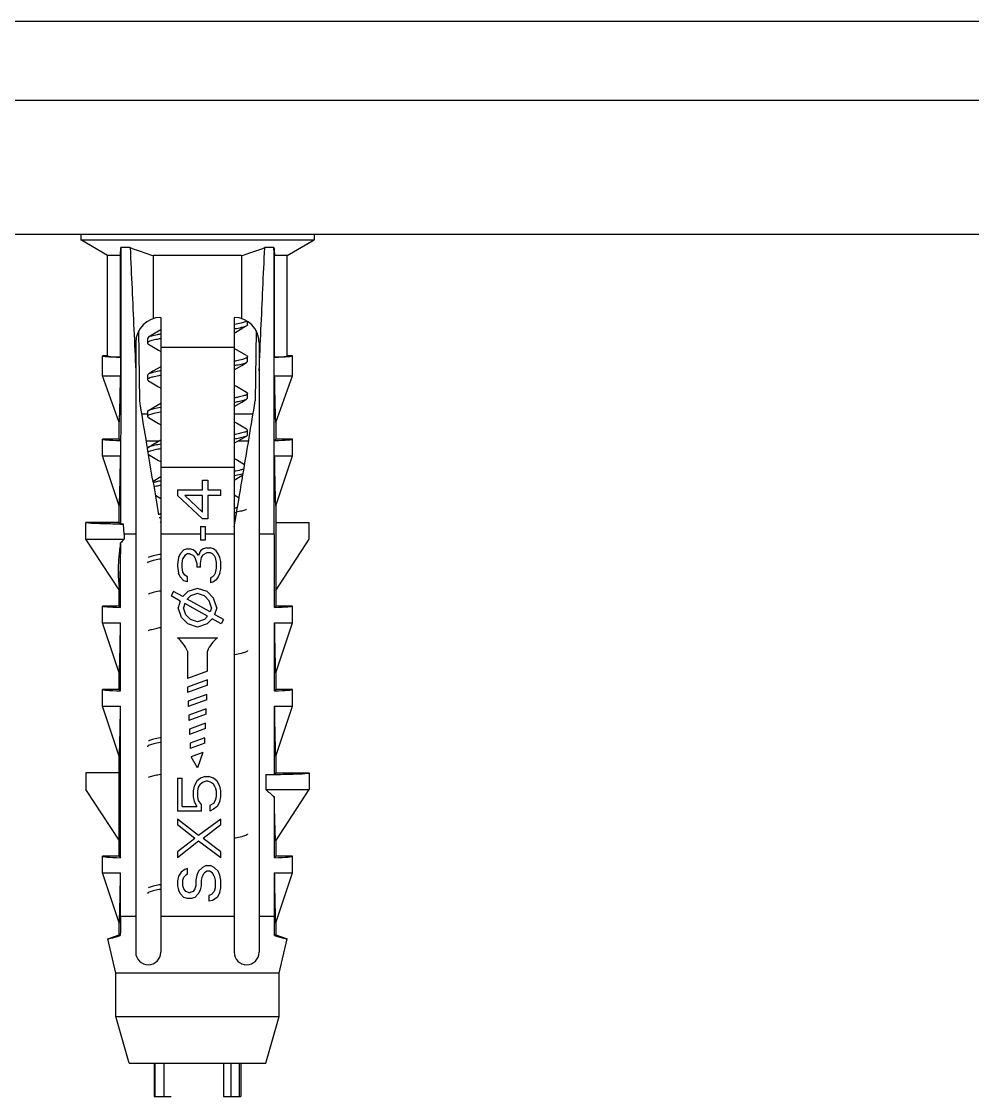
# Model space of a CAD drawing. Header units: inches. Extents: x 1964 to 3446, y -1690 to -1141.
# Drawn here: x 2528.87 to 2557.39, y -1503.95 to -1471.73 of the extents above; entities that cross this region are included whole.
import ezdxf

# ---------------------------------------------------------------- set-up
doc = ezdxf.new("R2010")
doc.units = ezdxf.units.IN
doc.header["$MEASUREMENT"] = 0
doc.layers.get('0').update_dxf_attribs({"linetype": 'CONTINUOUS'})

msp = doc.modelspace()

# ---------------------------------------------------------------- linework, layer by layer
at = {"color": 7, "linetype": 'Continuous'}
for p, q in [((2596.827, -1471.727), (2471.473, -1471.727)), ((2600.322, -1474.096), (2467.978, -1474.096)), ((2489.36, -1478.096), (2578.94, -1478.096)), ((2530.65, -1478.096), (2530.65, -1478.266)), ((2537.65, -1478.096), (2537.65, -1478.266)), ((2531.455, -1478.743), (2530.65, -1478.266)), ((2530.65, -1478.266), (2537.65, -1478.266)), ((2532.133, -1478.505), (2531.854, -1478.505)), ((2536.446, -1478.505), (2536.167, -1478.505)), ((2536.845, -1478.743), (2537.65, -1478.266)), ((2531.836, -1478.743), (2531.455, -1478.743)), ((2531.455, -1481.746), (2531.455, -1478.743)), ((2531.836, -1478.743), (2531.836, -1481.782)), ((2535.47, -1478.743), (2532.83, -1478.743)), ((2532.83, -1480.629), (2532.83, -1478.743)), ((2535.47, -1478.743), (2535.47, -1480.629)), ((2536.845, -1478.743), (2536.464, -1478.743)), ((2536.464, -1481.782), (2536.464, -1478.743)), ((2536.845, -1481.746), (2536.845, -1478.743)), ((2533.05, -1480.596), (2533.05, -1499.621)), ((2535.25, -1480.596), (2535.25, -1499.621)), ((2535.65, -1480.815), (2535.65, -1480.713)), ((2532.418, -1483.096), (2532.393, -1480.984)), ((2535.907, -1480.984), (2535.882, -1483.096)), ((2532.3, -1481.346), (2532.3, -1499.621)), ((2532.68, -1481.192), (2532.65, -1481.227)), ((2532.65, -1481.227), (2532.65, -1481.365)), ((2532.68, -1481.4), (2532.984, -1481.58)), ((2536, -1481.346), (2536, -1499.621)), ((2531.455, -1481.746), (2531.3, -1481.746)), ((2531.3, -1482.346), (2531.3, -1481.746)), ((2532.984, -1481.58), (2533.05, -1481.619)), ((2535.25, -1481.496), (2533.05, -1481.496)), ((2535.319, -1481.564), (2535.25, -1481.523)), ((2535.62, -1481.742), (2535.319, -1481.564)), ((2535.62, -1481.742), (2535.65, -1481.777)), ((2537, -1481.746), (2536.845, -1481.746)), ((2537, -1482.346), (2537, -1481.746)), ((2531.836, -1481.782), (2531.844, -1481.79)), ((2531.844, -1481.79), (2531.844, -1482.346)), ((2535.65, -1481.915), (2535.62, -1481.95)), ((2535.65, -1481.915), (2535.65, -1481.777)), ((2536.464, -1481.782), (2536.456, -1481.79)), ((2536.456, -1482.346), (2536.456, -1481.79)), ((2531.3, -1482.346), (2531.844, -1482.346)), ((2531.8, -1483.746), (2531.3, -1482.346)), ((2532.68, -1482.292), (2532.65, -1482.327)), ((2532.65, -1482.327), (2532.65, -1482.465)), ((2536.456, -1482.346), (2537, -1482.346)), ((2536.5, -1483.746), (2537, -1482.346)), ((2532.65, -1482.465), (2532.68, -1482.5)), ((2532.68, -1482.5), (2532.984, -1482.68)), ((2532.984, -1482.68), (2533.05, -1482.719)), ((2535.319, -1482.664), (2535.25, -1482.623)), ((2535.62, -1482.842), (2535.319, -1482.664)), ((2535.65, -1483.015), (2535.62, -1483.05)), ((2535.65, -1483.015), (2535.65, -1482.877)), ((2532.65, -1483.496), (2532.484, -1483.496)), ((2532.65, -1483.427), (2532.65, -1483.565)), ((2532.68, -1483.6), (2532.984, -1483.78)), ((2535.816, -1483.496), (2535.25, -1483.496)), ((2531.8, -1484.246), (2531.8, -1483.746)), ((2532.984, -1483.78), (2533.05, -1483.819)), ((2535.319, -1483.764), (2535.25, -1483.723)), ((2535.62, -1483.942), (2535.319, -1483.764)), ((2535.65, -1484.115), (2535.65, -1483.977)), ((2536.5, -1483.746), (2536.5, -1484.246)), ((2531.8, -1484.246), (2531.3, -1484.246)), ((2531.3, -1484.746), (2531.3, -1484.246)), ((2531.8, -1484.246), (2531.844, -1484.29)), ((2531.844, -1484.29), (2531.844, -1484.746)), ((2532.616, -1484.296), (2533.011, -1484.296)), ((2535.373, -1484.296), (2535.684, -1484.296)), ((2536.456, -1484.29), (2536.5, -1484.246)), ((2536.456, -1484.746), (2536.456, -1484.29)), ((2537, -1484.246), (2536.5, -1484.246)), ((2537, -1484.746), (2537, -1484.246)), ((2532.654, -1484.527), (2532.649, -1484.497)), ((2531.3, -1484.746), (2531.844, -1484.746)), ((2531.8, -1486.246), (2531.3, -1484.746)), ((2532.683, -1484.702), (2532.984, -1484.88)), ((2532.984, -1484.88), (2533.05, -1484.919)), ((2535.319, -1484.864), (2535.25, -1484.823)), ((2535.565, -1485.01), (2535.319, -1484.864)), ((2536.456, -1484.746), (2537, -1484.746)), ((2536.5, -1486.246), (2537, -1484.746)), ((2535.25, -1485.096), (2533.05, -1485.096)), ((2533.05, -1485.373), (2532.818, -1485.511)), ((2534.297, -1485.472), (2534.463, -1485.472)), ((2534.297, -1485.762), (2534.297, -1485.472)), ((2534.463, -1485.472), (2534.463, -1485.762)), ((2532.888, -1485.923), (2533.05, -1486.019)), ((2533.55, -1485.762), (2534.297, -1485.762)), ((2533.55, -1485.762), (2533.55, -1485.937)), ((2534.297, -1486.633), (2533.55, -1485.937)), ((2534.297, -1485.937), (2533.771, -1485.937)), ((2534.297, -1486.43), (2533.771, -1485.937)), ((2534.297, -1486.43), (2534.297, -1485.937)), ((2534.463, -1485.762), (2534.85, -1485.762)), ((2534.85, -1485.937), (2534.463, -1485.937)), ((2534.463, -1485.937), (2534.463, -1486.633)), ((2534.85, -1485.937), (2534.85, -1485.762)), ((2535.397, -1486.01), (2535.25, -1485.923)), ((2531.8, -1486.746), (2531.8, -1486.246)), ((2536.5, -1486.246), (2536.5, -1489.246)), ((2533.05, -1486.473), (2532.988, -1486.51)), ((2535.25, -1486.869), (2535.308, -1486.535)), ((2535.25, -1486.569), (2535.307, -1486.535)), ((2531.8, -1486.746), (2530.8, -1486.746)), ((2530.8, -1487.246), (2530.8, -1486.746)), ((2531.844, -1486.79), (2531.8, -1486.746)), ((2531.948, -1487.096), (2531.929, -1486.793)), ((2534.241, -1486.865), (2534.38, -1486.865)), ((2534.241, -1486.865), (2534.241, -1487.271)), ((2534.463, -1486.633), (2534.297, -1486.633)), ((2534.38, -1486.865), (2534.38, -1487.271)), ((2536.5, -1486.746), (2537.5, -1486.746)), ((2537.5, -1487.246), (2537.5, -1486.746)), ((2532.3, -1487.096), (2531.948, -1487.096)), ((2531.948, -1487.096), (2531.948, -1487.246)), ((2534.241, -1487.096), (2533.05, -1487.096)), ((2535.25, -1487.096), (2534.38, -1487.096)), ((2536.456, -1487.096), (2536, -1487.096)), ((2536.456, -1487.096), (2536.456, -1489.29)), ((2530.8, -1487.246), (2531.948, -1487.246)), ((2531.8, -1488.764), (2530.8, -1487.246)), ((2531.844, -1487.355), (2531.843, -1487.395)), ((2531.844, -1489.29), (2531.844, -1487.355)), ((2533.854, -1487.533), (2533.744, -1487.562)), ((2533.854, -1487.533), (2533.91, -1487.533)), ((2534.02, -1487.562), (2533.91, -1487.533)), ((2534.38, -1487.271), (2534.241, -1487.271)), ((2534.324, -1487.533), (2534.241, -1487.591)), ((2534.435, -1487.504), (2534.324, -1487.533)), ((2534.435, -1487.504), (2534.546, -1487.504)), ((2534.629, -1487.533), (2534.546, -1487.504)), ((2534.712, -1487.591), (2534.629, -1487.533)), ((2536.5, -1488.783), (2537.5, -1487.246)), ((2533.578, -1487.794), (2533.55, -1487.997)), ((2533.633, -1487.678), (2533.578, -1487.794)), ((2533.744, -1487.562), (2533.633, -1487.678)), ((2533.688, -1487.968), (2533.716, -1487.823)), ((2533.771, -1487.736), (2533.716, -1487.823)), ((2533.854, -1487.678), (2533.771, -1487.736)), ((2533.91, -1487.678), (2533.854, -1487.678)), ((2534.02, -1487.736), (2533.91, -1487.678)), ((2534.103, -1487.62), (2534.02, -1487.562)), ((2534.02, -1487.736), (2534.075, -1487.794)), ((2534.075, -1487.794), (2534.131, -1487.968)), ((2534.186, -1487.736), (2534.103, -1487.62)), ((2534.241, -1487.591), (2534.186, -1487.736)), ((2534.241, -1487.968), (2534.269, -1487.794)), ((2534.269, -1487.794), (2534.324, -1487.707)), ((2534.435, -1487.649), (2534.324, -1487.707)), ((2534.546, -1487.649), (2534.435, -1487.649)), ((2534.601, -1487.678), (2534.546, -1487.649)), ((2534.656, -1487.736), (2534.601, -1487.678)), ((2534.656, -1487.736), (2534.684, -1487.794)), ((2534.684, -1487.794), (2534.712, -1487.939)), ((2534.767, -1487.678), (2534.712, -1487.591)), ((2534.822, -1487.794), (2534.767, -1487.678)), ((2534.85, -1487.91), (2534.822, -1487.794)), ((2533.55, -1487.997), (2533.55, -1488.055)), ((2533.55, -1488.055), (2533.578, -1488.258)), ((2533.688, -1488.084), (2533.688, -1487.968)), ((2533.716, -1488.229), (2533.688, -1488.084)), ((2534.131, -1487.968), (2534.131, -1488.084)), ((2534.241, -1488.084), (2534.131, -1488.084)), ((2534.241, -1488.084), (2534.241, -1487.968)), ((2534.712, -1488.113), (2534.684, -1488.258)), ((2534.712, -1487.939), (2534.712, -1488.113)), ((2534.822, -1488.258), (2534.85, -1488.142)), ((2534.85, -1488.142), (2534.85, -1487.91)), ((2533.633, -1488.374), (2533.578, -1488.258)), ((2533.744, -1488.49), (2533.633, -1488.374)), ((2533.771, -1488.316), (2533.716, -1488.229)), ((2533.854, -1488.519), (2533.744, -1488.49)), ((2533.854, -1488.374), (2533.771, -1488.316)), ((2533.854, -1488.519), (2533.854, -1488.374)), ((2534.601, -1488.374), (2534.546, -1488.403)), ((2534.546, -1488.403), (2534.546, -1488.548)), ((2534.629, -1488.519), (2534.546, -1488.548)), ((2534.656, -1488.316), (2534.601, -1488.374)), ((2534.712, -1488.461), (2534.629, -1488.519)), ((2534.684, -1488.258), (2534.656, -1488.316)), ((2534.767, -1488.374), (2534.712, -1488.461)), ((2534.822, -1488.258), (2534.767, -1488.374)), ((2531.8, -1489.246), (2531.8, -1488.764)), ((2533.436, -1488.814), (2533.364, -1488.945)), ((2533.708, -1488.965), (2533.436, -1488.814)), ((2533.859, -1488.814), (2533.708, -1488.965)), ((2534.15, -1488.717), (2533.859, -1488.814)), ((2534.44, -1488.814), (2534.15, -1488.717)), ((2534.632, -1489.006), (2534.44, -1488.814)), ((2533.637, -1489.097), (2533.364, -1488.945)), ((2533.637, -1489.097), (2533.571, -1489.296)), ((2533.94, -1488.945), (2533.845, -1489.041)), ((2534.529, -1489.421), (2533.845, -1489.041)), ((2534.15, -1488.875), (2533.94, -1488.945)), ((2534.359, -1488.945), (2534.15, -1488.875)), ((2534.501, -1489.087), (2534.359, -1488.945)), ((2534.571, -1489.296), (2534.501, -1489.087)), ((2534.729, -1489.296), (2534.632, -1489.006)), ((2531.8, -1489.246), (2531.3, -1489.246)), ((2531.3, -1489.746), (2531.3, -1489.246)), ((2531.8, -1489.246), (2531.844, -1489.29)), ((2533.668, -1489.587), (2533.571, -1489.296)), ((2533.771, -1489.171), (2533.729, -1489.296)), ((2533.799, -1489.506), (2533.729, -1489.296)), ((2534.455, -1489.551), (2533.771, -1489.171)), ((2534.571, -1489.296), (2534.529, -1489.421)), ((2534.729, -1489.296), (2534.663, -1489.495)), ((2536.456, -1489.29), (2536.5, -1489.246)), ((2537, -1489.246), (2536.5, -1489.246)), ((2537, -1489.746), (2537, -1489.246)), ((2531.3, -1489.746), (2531.844, -1489.746)), ((2531.8, -1491.246), (2531.3, -1489.746)), ((2531.844, -1491.79), (2531.844, -1489.746)), ((2533.859, -1489.778), (2533.668, -1489.587)), ((2533.94, -1489.647), (2533.799, -1489.506)), ((2534.15, -1489.875), (2533.859, -1489.778)), ((2534.15, -1489.717), (2533.94, -1489.647)), ((2534.359, -1489.647), (2534.15, -1489.717)), ((2534.44, -1489.778), (2534.15, -1489.875)), ((2534.455, -1489.551), (2534.359, -1489.647)), ((2534.592, -1489.627), (2534.44, -1489.778)), ((2534.864, -1489.778), (2534.592, -1489.627)), ((2534.936, -1489.647), (2534.663, -1489.495)), ((2534.936, -1489.647), (2534.864, -1489.778)), ((2536.456, -1489.746), (2537, -1489.746)), ((2536.456, -1489.746), (2536.456, -1491.79)), ((2536.5, -1491.246), (2537, -1489.746)), ((2533.55, -1490.196), (2534.75, -1490.196)), ((2533.85, -1490.596), (2533.85, -1491.414)), ((2534.45, -1491.196), (2534.45, -1490.596)), ((2531.8, -1491.746), (2531.8, -1491.246)), ((2534.45, -1491.196), (2533.85, -1491.414)), ((2536.5, -1491.246), (2536.5, -1491.746)), ((2531.8, -1491.746), (2531.3, -1491.746)), ((2531.3, -1492.246), (2531.3, -1491.746)), ((2531.8, -1491.746), (2531.844, -1491.79)), ((2534.45, -1491.462), (2533.85, -1491.68)), ((2534.45, -1491.622), (2533.85, -1491.84)), ((2533.85, -1491.68), (2533.85, -1491.84)), ((2534.45, -1491.622), (2534.45, -1491.462)), ((2536.456, -1491.79), (2536.5, -1491.746)), ((2537, -1491.746), (2536.5, -1491.746)), ((2537, -1492.246), (2537, -1491.746)), ((2534.43, -1491.895), (2533.87, -1492.099)), ((2534.43, -1492.055), (2533.87, -1492.258)), ((2534.43, -1492.055), (2534.43, -1491.895)), ((2531.3, -1492.246), (2531.844, -1492.246)), ((2531.8, -1493.746), (2531.3, -1492.246)), ((2531.844, -1496.79), (2531.844, -1492.246)), ((2533.87, -1492.099), (2533.87, -1492.258)), ((2534.41, -1492.328), (2533.89, -1492.517)), ((2534.41, -1492.488), (2534.41, -1492.328)), ((2536.456, -1492.246), (2537, -1492.246)), ((2536.456, -1492.246), (2536.456, -1494.29)), ((2536.5, -1493.746), (2537, -1492.246)), ((2534.41, -1492.488), (2533.89, -1492.677)), ((2533.89, -1492.517), (2533.89, -1492.677)), ((2534.39, -1492.761), (2533.91, -1492.936)), ((2534.39, -1492.921), (2533.91, -1493.095)), ((2533.91, -1492.936), (2533.91, -1493.095)), ((2534.39, -1492.921), (2534.39, -1492.761)), ((2534.37, -1493.194), (2533.93, -1493.354)), ((2534.37, -1493.354), (2533.93, -1493.514)), ((2533.93, -1493.354), (2533.93, -1493.514)), ((2534.37, -1493.354), (2534.37, -1493.194)), ((2534.316, -1493.639), (2533.961, -1493.768)), ((2534.316, -1493.639), (2534.15, -1494.096)), ((2531.8, -1496.746), (2531.8, -1493.746)), ((2534.15, -1494.096), (2533.961, -1493.768)), ((2536.5, -1493.746), (2536.5, -1494.246)), ((2531.8, -1494.246), (2530.8, -1494.246)), ((2530.8, -1494.246), (2530.8, -1494.746)), ((2536.198, -1494.298), (2536.198, -1494.746)), ((2536.456, -1494.29), (2536.5, -1494.246)), ((2536.5, -1494.246), (2537.5, -1494.246)), ((2537.5, -1494.246), (2537.5, -1494.746)), ((2533.55, -1494.41), (2533.688, -1494.41)), ((2533.55, -1494.41), (2533.55, -1495.397)), ((2533.688, -1495.252), (2533.688, -1494.41)), ((2534.048, -1494.643), (2534.02, -1494.788)), ((2534.131, -1494.498), (2534.048, -1494.643)), ((2534.241, -1494.41), (2534.131, -1494.498)), ((2534.186, -1494.672), (2534.241, -1494.585)), ((2534.38, -1494.352), (2534.241, -1494.41)), ((2534.324, -1494.527), (2534.241, -1494.585)), ((2534.407, -1494.498), (2534.324, -1494.527)), ((2534.38, -1494.352), (2534.49, -1494.352)), ((2534.463, -1494.498), (2534.407, -1494.498)), ((2534.546, -1494.527), (2534.463, -1494.498)), ((2534.629, -1494.41), (2534.49, -1494.352)), ((2534.629, -1494.585), (2534.546, -1494.527)), ((2534.739, -1494.498), (2534.629, -1494.41)), ((2534.684, -1494.672), (2534.629, -1494.585)), ((2534.822, -1494.643), (2534.739, -1494.498)), ((2534.85, -1494.788), (2534.822, -1494.643)), ((2531.8, -1496.264), (2530.8, -1494.746)), ((2534.02, -1494.788), (2534.02, -1494.962)), ((2534.02, -1494.962), (2534.048, -1495.107)), ((2534.158, -1494.788), (2534.186, -1494.672)), ((2534.158, -1494.962), (2534.158, -1494.788)), ((2534.186, -1495.078), (2534.158, -1494.962)), ((2534.684, -1494.672), (2534.712, -1494.788)), ((2534.712, -1494.962), (2534.684, -1495.078)), ((2534.712, -1494.788), (2534.712, -1494.962)), ((2534.822, -1495.107), (2534.85, -1494.962)), ((2534.85, -1494.962), (2534.85, -1494.788)), ((2536.198, -1494.746), (2537.5, -1494.746)), ((2536.5, -1496.283), (2537.5, -1494.746)), ((2533.688, -1495.252), (2534.131, -1495.252)), ((2534.048, -1495.107), (2534.131, -1495.252)), ((2534.269, -1495.194), (2534.186, -1495.078)), ((2534.269, -1495.397), (2534.269, -1495.194)), ((2534.629, -1495.165), (2534.518, -1495.223)), ((2534.518, -1495.223), (2534.518, -1495.397)), ((2534.684, -1495.078), (2534.629, -1495.165)), ((2534.739, -1495.252), (2534.629, -1495.339)), ((2534.822, -1495.107), (2534.739, -1495.252)), ((2536.456, -1494.972), (2536.456, -1496.79)), ((2534.269, -1495.397), (2533.55, -1495.397)), ((2534.629, -1495.339), (2534.518, -1495.397)), ((2534.186, -1496.123), (2533.55, -1495.629)), ((2533.55, -1495.629), (2533.55, -1495.803)), ((2534.075, -1496.21), (2533.55, -1495.803)), ((2534.85, -1495.629), (2534.186, -1496.123)), ((2534.85, -1495.803), (2534.324, -1496.21)), ((2534.85, -1495.803), (2534.85, -1495.629)), ((2534.075, -1496.21), (2533.55, -1496.616)), ((2534.85, -1496.616), (2534.324, -1496.21)), ((2534.186, -1496.297), (2533.55, -1496.79)), ((2534.85, -1496.79), (2534.186, -1496.297)), ((2536.5, -1496.283), (2536.5, -1496.746)), ((2531.8, -1496.746), (2531.3, -1496.746)), ((2531.3, -1497.246), (2531.3, -1496.746)), ((2531.8, -1496.746), (2531.844, -1496.79)), ((2533.55, -1496.616), (2533.55, -1496.79)), ((2534.85, -1496.79), (2534.85, -1496.616)), ((2536.5, -1496.746), (2536.456, -1496.79)), ((2537, -1496.746), (2536.5, -1496.746)), ((2537, -1497.246), (2537, -1496.746)), ((2533.771, -1497.138), (2533.661, -1497.225)), ((2533.854, -1497.109), (2533.771, -1497.138)), ((2533.854, -1497.283), (2533.854, -1497.109)), ((2534.186, -1497.196), (2534.131, -1497.312)), ((2534.297, -1497.08), (2534.186, -1497.196)), ((2534.407, -1497.022), (2534.297, -1497.08)), ((2534.435, -1497.196), (2534.352, -1497.254)), ((2534.407, -1497.022), (2534.546, -1497.022)), ((2534.518, -1497.196), (2534.435, -1497.196)), ((2534.601, -1497.254), (2534.518, -1497.196)), ((2534.656, -1497.08), (2534.546, -1497.022)), ((2534.767, -1497.196), (2534.656, -1497.08)), ((2534.822, -1497.312), (2534.767, -1497.196)), ((2531.3, -1497.246), (2531.844, -1497.246)), ((2531.8, -1498.746), (2531.3, -1497.246)), ((2531.844, -1498.546), (2531.844, -1497.246)), ((2533.578, -1497.342), (2533.55, -1497.487)), ((2533.55, -1497.487), (2533.55, -1497.632)), ((2533.661, -1497.225), (2533.578, -1497.342)), ((2533.716, -1497.458), (2533.744, -1497.371)), ((2533.716, -1497.632), (2533.716, -1497.458)), ((2533.799, -1497.312), (2533.744, -1497.371)), ((2533.854, -1497.283), (2533.799, -1497.312)), ((2534.131, -1497.312), (2534.103, -1497.458)), ((2534.103, -1497.458), (2534.103, -1497.632)), ((2534.269, -1497.458), (2534.297, -1497.342)), ((2534.269, -1497.632), (2534.269, -1497.458)), ((2534.297, -1497.342), (2534.352, -1497.254)), ((2534.656, -1497.342), (2534.601, -1497.254)), ((2534.656, -1497.342), (2534.684, -1497.458)), ((2534.684, -1497.458), (2534.684, -1497.69)), ((2534.85, -1497.458), (2534.822, -1497.312)), ((2534.85, -1497.69), (2534.85, -1497.458)), ((2536.456, -1497.246), (2537, -1497.246)), ((2536.456, -1497.246), (2536.456, -1498.546)), ((2536.5, -1498.746), (2537, -1497.246)), ((2533.55, -1497.632), (2533.578, -1497.748)), ((2533.633, -1497.864), (2533.578, -1497.748)), ((2533.744, -1497.98), (2533.633, -1497.864)), ((2533.744, -1497.719), (2533.716, -1497.632)), ((2533.799, -1497.806), (2533.744, -1497.719)), ((2533.882, -1497.835), (2533.799, -1497.806)), ((2533.882, -1497.835), (2533.937, -1497.835)), ((2534.02, -1497.806), (2533.937, -1497.835)), ((2534.075, -1497.719), (2534.02, -1497.806)), ((2534.103, -1497.632), (2534.075, -1497.719)), ((2534.075, -1497.98), (2534.186, -1497.864)), ((2534.186, -1497.864), (2534.241, -1497.748)), ((2534.241, -1497.748), (2534.269, -1497.632)), ((2534.656, -1497.806), (2534.573, -1497.893)), ((2534.684, -1497.69), (2534.656, -1497.806)), ((2534.822, -1497.835), (2534.739, -1497.98)), ((2534.822, -1497.835), (2534.85, -1497.69)), ((2533.854, -1498.009), (2533.744, -1497.98)), ((2533.965, -1498.009), (2533.854, -1498.009)), ((2534.075, -1497.98), (2533.965, -1498.009)), ((2534.573, -1497.893), (2534.49, -1497.922)), ((2534.49, -1497.922), (2534.49, -1498.096)), ((2534.601, -1498.067), (2534.49, -1498.096)), ((2534.739, -1497.98), (2534.601, -1498.067)), ((2531.8, -1499.096), (2531.8, -1498.746)), ((2531.844, -1498.546), (2532.3, -1498.546)), ((2533.05, -1498.546), (2535.25, -1498.546)), ((2536, -1498.546), (2536.456, -1498.546)), ((2536.5, -1498.746), (2536.5, -1499.096)), ((2531.459, -1499.22), (2531.8, -1499.096)), ((2531.8, -1499.096), (2531.837, -1499.122)), ((2536.5, -1499.096), (2536.463, -1499.122)), ((2536.5, -1499.096), (2536.841, -1499.22)), ((2531.7, -1500.246), (2531.459, -1499.22)), ((2536.6, -1500.246), (2536.841, -1499.22)), ((2536.6, -1500.246), (2531.7, -1500.246)), ((2531.7, -1501.546), (2531.7, -1500.246)), ((2536.6, -1501.546), (2536.6, -1500.246)), ((2531.7, -1501.546), (2536.6, -1501.546)), ((2532.1, -1502.946), (2531.7, -1501.546)), ((2536.2, -1502.946), (2536.6, -1501.546)), ((2532.1, -1502.946), (2536.2, -1502.946)), ((2532.85, -1502.946), (2532.85, -1503.946)), ((2532.886, -1503.946), (2532.886, -1502.946)), ((2533.138, -1502.946), (2533.138, -1503.946)), ((2534.936, -1502.946), (2534.936, -1503.946)), ((2535.162, -1503.946), (2535.162, -1502.946)), ((2535.414, -1503.946), (2535.414, -1502.946)), ((2535.45, -1502.946), (2535.45, -1503.946)), ((2532.85, -1503.946), (2533.364, -1503.946)), ((2534.936, -1503.946), (2535.45, -1503.946))]:
    msp.add_line(p, q, dxfattribs=at)
for points in [[(2533.05, -1480.973), (2532.817, -1481.111), (2532.68, -1481.192)], [(2535.25, -1481.069), (2535.48, -1480.933), (2535.62, -1480.85)], [(2533.05, -1482.073), (2532.817, -1482.211), (2532.68, -1482.292)], [(2535.25, -1482.169), (2535.48, -1482.033), (2535.62, -1481.95)], [(2533.05, -1483.173), (2532.817, -1483.311), (2532.68, -1483.392)], [(2535.25, -1483.269), (2535.48, -1483.133), (2535.62, -1483.05)], [(2533.05, -1484.273), (2532.817, -1484.411), (2532.68, -1484.492)], [(2535.25, -1484.369), (2535.48, -1484.233), (2535.62, -1484.15)], [(2535.25, -1485.469), (2535.48, -1485.333), (2535.515, -1485.312)]]:
    msp.add_lwpolyline(points, dxfattribs=at)
for centre, radius, start, end in [((2533.05, -1481.346), 0.75, 90, 180), ((2535.25, -1481.346), 0.75, 0, 90), ((1812.12, -1364.27), 733.452, 350.501001, 350.676461), ((2870.134, -1428.815), 342.048, 189.54099, 189.71076), ((2216.084, -1431.847), 323.875, 350.27864, 350.49809), ((2534.529, -1482.152), 4.218, 279.843, 281.2223), ((2534.523, -1482.254), 4.254, 279.8458, 280.8758), ((2532.724, -1462.102), 24.704, 267.9588, 268.1566), ((2533.568, -1489.6), 3.048, 99.7827, 100.6497), ((2533.598, -1489.908), 3.221, 99.7944, 100.2039), ((2537.83, -1492.984), 8.217, 135.7089, 136.7577), ((2532.925, -1490.977), 1, 22.3924, 51.3474), ((2535.375, -1490.977), 1, 128.6526, 157.6076), ((2535.402, -1464.598), 29.71, 271.5363, 272.0341), ((2529.825, -1502.272), 9.862, 47.7459, 49.7395), ((2532.675, -1499.621), 0.375, 180, 360), ((2534.925, -1498.352), 1.3, 284.3807, 284.4996), ((2534.963, -1498.497), 1.149, 284.4735, 285.9299), ((2535.625, -1499.621), 0.375, 180, 0)]:
    msp.add_arc(centre, radius, start, end, dxfattribs=at)
for centre, major_axis, ratio, start_param, end_param in [((2534.15, -1481.746), (2.85, 0), 0.026186, -3.141593, -2.513544), ((2534.15, -1481.746), (2.695, 0), 0.026186, -3.141593, -2.603105), ((2534.15, -1481.746), (2.85, 0), 0.026186, -0.628049, 0), ((2534.15, -1481.746), (2.695, 0), 0.026186, -0.538487, 0), ((2534.15, -1484.246), (2.85, 0), 0.026186, -3.141593, -2.513544), ((2534.15, -1484.246), (2.85, 0), 0.026186, -0.628049, 0), ((2534.15, -1489.246), (2.85, 0), 0.026186, -3.141593, -2.513544), ((2534.15, -1489.246), (2.85, 0), 0.026186, -0.628049, 0), ((2534.15, -1491.746), (2.85, 0), 0.026186, -3.141593, -2.513544), ((2534.15, -1491.746), (2.85, 0), 0.026186, -0.628049, 0), ((2534.15, -1496.746), (2.85, 0), 0.026186, -3.141593, -2.513544), ((2534.15, -1496.746), (2.85, 0), 0.026186, -0.628049, 0), ((2534.402, -1498.148), (2.943, 1.072), 0.024515, -3.144504, -2.637715), ((2533.898, -1498.148), (2.943, -1.072), 0.024515, -0.503878, 0.002911)]:
    msp.add_ellipse(centre, major_axis=major_axis, ratio=ratio, start_param=start_param, end_param=end_param, dxfattribs=at)
for points, start_tangent, end_tangent in [([(2531.836, -1478.743), (2531.842, -1478.673), (2531.848, -1478.594), (2531.854, -1478.505)], (0.089743, 0.995965), (0.067631, 0.99771)), ([(2531.854, -1478.505), (2531.851, -1481.267), (2531.848, -1484.029), (2531.844, -1486.79)], (-0.001154, -0.999999), (-0.00132, -0.999999)), ([(2532.133, -1478.505), (2532.188, -1479.732), (2532.244, -1480.962), (2532.3, -1482.196)], (0.044078, -0.999028), (0.046406, -0.998923)), ([(2532.133, -1478.505), (2532.372, -1478.594), (2532.605, -1478.673), (2532.83, -1478.743)], (0.932916, -0.360094), (0.960379, -0.278699)), ([(2535.47, -1478.743), (2535.696, -1478.673), (2535.928, -1478.594), (2536.167, -1478.505)], (0.960379, 0.278699), (0.932916, 0.360094)), ([(2536, -1482.196), (2536.056, -1480.962), (2536.112, -1479.732), (2536.167, -1478.505)], (0.046406, 0.998923), (0.044078, 0.999028)), ([(2536.446, -1478.505), (2536.452, -1478.594), (2536.458, -1478.673), (2536.464, -1478.743)], (0.067631, -0.99771), (0.089743, -0.995965)), ([(2536.456, -1487.096), (2536.452, -1484.233), (2536.449, -1481.369), (2536.446, -1478.505)], (-0.001329, 0.999999), (-0.001154, 0.999999)), ([(2535.634, -1480.708), (2535.587, -1480.728), (2535.458, -1480.767), (2535.266, -1480.805), (2535.25, -1480.808)], (-0.79429, -0.607539), (-0.986061, -0.166384)), ([(2533.05, -1481.096), (2532.947, -1481.115), (2532.779, -1481.154), (2532.68, -1481.192)], (-0.985927, -0.167178), (-0.793114, -0.609074)), ([(2535.621, -1480.852), (2535.591, -1480.864), (2535.464, -1480.903), (2535.273, -1480.942), (2535.25, -1480.946)], (-0.896498, -0.443048), (-0.985768, -0.168111)), ([(2535.647, -1480.816), (2535.647, -1480.825), (2535.621, -1480.852)], (0.218972, -0.975731), (-0.896498, -0.443048)), ([(2532.651, -1481.365), (2532.651, -1481.37), (2532.68, -1481.4)], (-0.203133, -0.979151), (0.877226, -0.480078)), ([(2533.05, -1481.233), (2532.947, -1481.253), (2532.779, -1481.292), (2532.678, -1481.331), (2532.651, -1481.365)], (-0.985927, -0.167178), (-0.203133, -0.979151)), ([(2535.65, -1481.777), (2535.65, -1481.778), (2535.612, -1481.817), (2535.501, -1481.856), (2535.324, -1481.895), (2535.25, -1481.909)], (0.035978, -0.999353), (-0.985244, -0.171158)), ([(2535.62, -1481.949), (2535.612, -1481.954), (2535.501, -1481.993), (2535.324, -1482.032), (2535.25, -1482.046)], (-0.845951, -0.53326), (-0.985244, -0.171158)), ([(2531.8, -1483.746), (2531.803, -1483.747), (2531.805, -1483.737), (2531.808, -1483.714), (2531.811, -1483.677), (2531.814, -1483.625), (2531.817, -1483.555), (2531.82, -1483.464), (2531.823, -1483.349), (2531.827, -1483.209), (2531.831, -1483.042), (2531.835, -1482.844), (2531.839, -1482.613), (2531.844, -1482.346)], (0.336336, -0.941742), (0.01651, 0.999864)), ([(2533.05, -1482.334), (2532.992, -1482.344), (2532.81, -1482.383), (2532.694, -1482.422), (2532.65, -1482.461), (2532.651, -1482.465)], (-0.985156, -0.171663), (0.168194, -0.985754)), ([(2533.05, -1482.196), (2532.992, -1482.207), (2532.81, -1482.246), (2532.694, -1482.285), (2532.68, -1482.292)], (-0.985156, -0.171663), (-0.869018, -0.49478)), ([(2536.456, -1482.346), (2536.461, -1482.613), (2536.465, -1482.844), (2536.469, -1483.042), (2536.473, -1483.21), (2536.477, -1483.349), (2536.48, -1483.464), (2536.483, -1483.555), (2536.486, -1483.625), (2536.489, -1483.677), (2536.492, -1483.714), (2536.495, -1483.737), (2536.497, -1483.747), (2536.5, -1483.746)], (0.01651, -0.999864), (0.336336, 0.941742)), ([(2535.648, -1482.877), (2535.626, -1482.908), (2535.531, -1482.947), (2535.368, -1482.986), (2535.25, -1483.009)], (-0.234628, -0.972085), (-0.98642, -0.164243)), ([(2535.621, -1482.841), (2535.648, -1482.869), (2535.648, -1482.877)], (0.891004, -0.453996), (-0.234628, -0.972085)), ([(2532.649, -1484.497), (2532.635, -1484.413), (2532.418, -1483.096)], (-0.163828, 0.986489), (-0.162207, 0.986757)), ([(2533.05, -1483.296), (2533.04, -1483.298), (2532.844, -1483.337), (2532.713, -1483.376), (2532.678, -1483.389)], (-0.986101, -0.166148), (-0.89605, -0.443954)), ([(2535.621, -1483.051), (2535.531, -1483.085), (2535.368, -1483.124), (2535.25, -1483.146)], (-0.770088, -0.637938), (-0.98642, -0.164243)), ([(2532.678, -1483.389), (2532.654, -1483.415), (2532.654, -1483.426)], (-0.89605, -0.443954), (0.194677, -0.980867)), ([(2533.05, -1483.434), (2533.04, -1483.436), (2532.844, -1483.475), (2532.713, -1483.514), (2532.654, -1483.553), (2532.654, -1483.564)], (-0.986101, -0.166148), (0.194677, -0.980867)), ([(2532.654, -1483.564), (2532.668, -1483.592), (2532.678, -1483.602)], (0.194677, -0.980867), (0.761668, -0.647967)), ([(2535.645, -1483.977), (2535.637, -1484), (2535.558, -1484.039), (2535.409, -1484.078), (2535.25, -1484.109)], (-0.092943, -0.995671), (-0.987461, -0.157861)), ([(2535.623, -1483.938), (2535.643, -1483.961), (2535.645, -1483.977)], (0.87601, -0.482293), (-0.092943, -0.995671)), ([(2535.623, -1484.154), (2535.558, -1484.176), (2535.409, -1484.215), (2535.25, -1484.246)], (-0.797276, -0.603615), (-0.987461, -0.157861)), ([(2535.645, -1484.114), (2535.637, -1484.137), (2535.623, -1484.154)], (-0.092943, -0.995671), (-0.797276, -0.603615)), ([(2532.818, -1485.511), (2532.654, -1484.527)], (-0.165779, 0.986163), (-0.163872, 0.986482)), ([(2532.677, -1484.488), (2532.66, -1484.507), (2532.656, -1484.522)], (-0.8245, -0.565861), (-0.138846, -0.990314)), ([(2533.05, -1484.534), (2532.882, -1484.566), (2532.736, -1484.605), (2532.668, -1484.633)], (-0.987442, -0.157982), (-0.674605, -0.738179)), ([(2533.05, -1484.396), (2532.882, -1484.429), (2532.736, -1484.468), (2532.677, -1484.488)], (-0.987442, -0.157982), (-0.8245, -0.565861)), ([(2531.8, -1486.246), (2531.803, -1486.248), (2531.805, -1486.237), (2531.808, -1486.212), (2531.811, -1486.174), (2531.813, -1486.118), (2531.817, -1486.043), (2531.82, -1485.945), (2531.823, -1485.821), (2531.827, -1485.671), (2531.831, -1485.491), (2531.835, -1485.278), (2531.839, -1485.031), (2531.844, -1484.746)], (0.316228, -0.948683), (0.01541, 0.999881)), ([(2536.456, -1484.746), (2536.461, -1485.031), (2536.465, -1485.278), (2536.469, -1485.49), (2536.473, -1485.671), (2536.477, -1485.822), (2536.48, -1485.945), (2536.483, -1486.044), (2536.486, -1486.119), (2536.489, -1486.174), (2536.492, -1486.213), (2536.495, -1486.237), (2536.497, -1486.248), (2536.5, -1486.246)], (0.01541, -0.999881), (0.316228, 0.948683)), ([(2535.544, -1485.142), (2535.447, -1485.169), (2535.25, -1485.208)], (-0.957225, -0.289345), (-0.986453, -0.164041)), ([(2535.519, -1485.287), (2535.447, -1485.307), (2535.25, -1485.346)], (-0.957909, -0.287073), (-0.986453, -0.164041)), ([(2533.05, -1485.496), (2532.922, -1485.52), (2532.824, -1485.545)], (-0.986756, -0.162215), (-0.969898, -0.24351)), ([(2533.05, -1485.633), (2532.922, -1485.658), (2532.846, -1485.677)], (-0.986756, -0.162215), (-0.9688, -0.247843)), ([(2535.621, -1486.35), (2535.602, -1486.359), (2535.482, -1486.398), (2535.325, -1486.432)], (-0.880853, -0.47339), (-0.982021, -0.188774)), ([(2531.929, -1486.793), (2531.61, -1486.788), (2531.332, -1486.782), (2531.106, -1486.774), (2530.938, -1486.765), (2530.835, -1486.756), (2530.8, -1486.746)], (-0.99992, 0.012655), (0, 1)), ([(2531.843, -1487.395), (2531.81, -1487.61), (2531.789, -1487.803), (2531.778, -1487.974), (2531.773, -1488.127), (2531.774, -1488.26), (2531.777, -1488.377), (2531.783, -1488.476), (2531.789, -1488.56), (2531.796, -1488.63), (2531.802, -1488.685), (2531.807, -1488.727)], (-0.175604, -0.984461), (0.122727, -0.99244)), ([(2531.843, -1487.395), (2531.838, -1487.663), (2531.834, -1487.894), (2531.83, -1488.09), (2531.826, -1488.255), (2531.822, -1488.391), (2531.819, -1488.501), (2531.815, -1488.586), (2531.812, -1488.65), (2531.809, -1488.696), (2531.807, -1488.727)], (-0.016729, -0.99986), (-0.114791, -0.99339)), ([(2533.05, -1487.834), (2533.012, -1487.841), (2532.824, -1487.88), (2532.702, -1487.919), (2532.651, -1487.958), (2532.652, -1487.964)], (-0.985351, -0.170539), (0.232768, -0.972532)), ([(2533.05, -1487.696), (2533.012, -1487.703), (2532.824, -1487.742), (2532.702, -1487.781), (2532.679, -1487.791)], (-0.985351, -0.170539), (-0.888624, -0.458637)), ([(2531.807, -1488.727), (2531.804, -1488.75), (2531.802, -1488.763), (2531.8, -1488.764)], (-0.077909, -0.99696), (-0.550013, 0.835156)), ([(2533.05, -1488.796), (2532.86, -1488.834), (2532.723, -1488.873), (2532.677, -1488.888)], (-0.986846, -0.161664), (-0.88113, -0.472875)), ([(2531.8, -1491.246), (2531.803, -1491.248), (2531.805, -1491.237), (2531.808, -1491.212), (2531.811, -1491.174), (2531.813, -1491.118), (2531.817, -1491.043), (2531.82, -1490.945), (2531.823, -1490.821), (2531.827, -1490.671), (2531.831, -1490.491), (2531.835, -1490.278), (2531.839, -1490.031), (2531.844, -1489.746)], (0.316228, -0.948683), (0.01541, 0.999881)), ([(2536.456, -1489.746), (2536.461, -1490.031), (2536.465, -1490.278), (2536.469, -1490.49), (2536.473, -1490.671), (2536.477, -1490.822), (2536.48, -1490.945), (2536.483, -1491.044), (2536.486, -1491.119), (2536.489, -1491.174), (2536.492, -1491.213), (2536.495, -1491.237), (2536.497, -1491.248), (2536.5, -1491.246)], (0.01541, -0.999881), (0.316228, 0.948683)), ([(2533.05, -1489.896), (2532.898, -1489.925), (2532.747, -1489.964), (2532.677, -1489.989)], (-0.987381, -0.158362), (-0.778076, -0.62817)), ([(2535.647, -1490.578), (2535.647, -1490.588), (2535.591, -1490.627), (2535.463, -1490.666), (2535.27, -1490.705), (2535.25, -1490.708)], (0.219707, -0.975566), (-0.985793, -0.167962)), ([(2531.8, -1493.746), (2531.803, -1493.748), (2531.805, -1493.737), (2531.808, -1493.712), (2531.811, -1493.674), (2531.813, -1493.618), (2531.817, -1493.543), (2531.82, -1493.445), (2531.823, -1493.321), (2531.827, -1493.171), (2531.831, -1492.991), (2531.835, -1492.778), (2531.839, -1492.531), (2531.844, -1492.246)], (0.316228, -0.948683), (0.01541, 0.999881)), ([(2536.456, -1492.246), (2536.461, -1492.531), (2536.465, -1492.778), (2536.469, -1492.99), (2536.473, -1493.171), (2536.477, -1493.322), (2536.48, -1493.445), (2536.483, -1493.544), (2536.486, -1493.619), (2536.489, -1493.674), (2536.492, -1493.713), (2536.495, -1493.737), (2536.497, -1493.748), (2536.5, -1493.746)], (0.01541, -0.999881), (0.316228, 0.948683)), ([(2533.05, -1493.334), (2533.032, -1493.337), (2532.839, -1493.376), (2532.71, -1493.415), (2532.653, -1493.454), (2532.653, -1493.464)], (-0.985858, -0.167584), (0.215063, -0.9766)), ([(2533.05, -1493.196), (2533.032, -1493.2), (2532.839, -1493.238), (2532.71, -1493.277), (2532.679, -1493.29)], (-0.985858, -0.167584), (-0.89668, -0.44268)), ([(2533.05, -1494.296), (2532.876, -1494.33), (2532.732, -1494.369), (2532.677, -1494.388)], (-0.987358, -0.158507), (-0.842743, -0.538316)), ([(2536.198, -1494.298), (2536.564, -1494.293), (2536.883, -1494.286), (2537.145, -1494.277), (2537.34, -1494.267), (2537.46, -1494.257), (2537.5, -1494.246)], (0.999936, 0.01133), (0, 1)), ([(2536.5, -1496.283), (2536.498, -1496.281), (2536.495, -1496.269), (2536.493, -1496.246), (2536.491, -1496.212), (2536.488, -1496.167), (2536.485, -1496.11), (2536.483, -1496.038), (2536.48, -1495.95), (2536.477, -1495.844), (2536.473, -1495.718), (2536.469, -1495.569), (2536.465, -1495.397), (2536.461, -1495.198), (2536.456, -1494.972)], (-0.545435, -0.838153), (-0.020834, 0.999783)), ([(2535.648, -1496.078), (2535.649, -1496.084), (2535.599, -1496.123), (2535.477, -1496.162), (2535.29, -1496.201), (2535.25, -1496.208)], (0.23054, -0.973063), (-0.985316, -0.170742)), ([(2531.8, -1498.746), (2531.803, -1498.748), (2531.805, -1498.737), (2531.808, -1498.712), (2531.811, -1498.674), (2531.813, -1498.618), (2531.817, -1498.543), (2531.82, -1498.445), (2531.823, -1498.321), (2531.827, -1498.171), (2531.831, -1497.991), (2531.835, -1497.778), (2531.839, -1497.531), (2531.844, -1497.246)], (0.316228, -0.948683), (0.01541, 0.999881)), ([(2536.456, -1497.246), (2536.461, -1497.531), (2536.465, -1497.778), (2536.469, -1497.99), (2536.473, -1498.171), (2536.477, -1498.322), (2536.48, -1498.445), (2536.483, -1498.544), (2536.486, -1498.619), (2536.489, -1498.674), (2536.492, -1498.713), (2536.495, -1498.737), (2536.497, -1498.748), (2536.5, -1498.746)], (0.01541, -0.999881), (0.316228, 0.948683)), ([(2533.05, -1497.734), (2533.004, -1497.742), (2532.819, -1497.781), (2532.699, -1497.82), (2532.651, -1497.859), (2532.651, -1497.864)], (-0.985243, -0.171164), (0.220942, -0.975287)), ([(2533.05, -1497.596), (2533.004, -1497.604), (2532.819, -1497.643), (2532.699, -1497.682), (2532.679, -1497.692)], (-0.985243, -0.171164), (-0.882779, -0.469789)), ([(2531.844, -1498.546), (2531.842, -1498.743), (2531.839, -1498.935), (2531.837, -1499.122)], (-0.010878, -0.999941), (-0.012293, -0.999924)), ([(2536.463, -1499.122), (2536.461, -1498.935), (2536.458, -1498.743), (2536.456, -1498.546)], (-0.012293, 0.999924), (-0.010878, 0.999941))]:
    msp.add_spline(points, degree=3, dxfattribs=dict(at, start_tangent=start_tangent, end_tangent=end_tangent))

doc.saveas('drawing.dxf')
